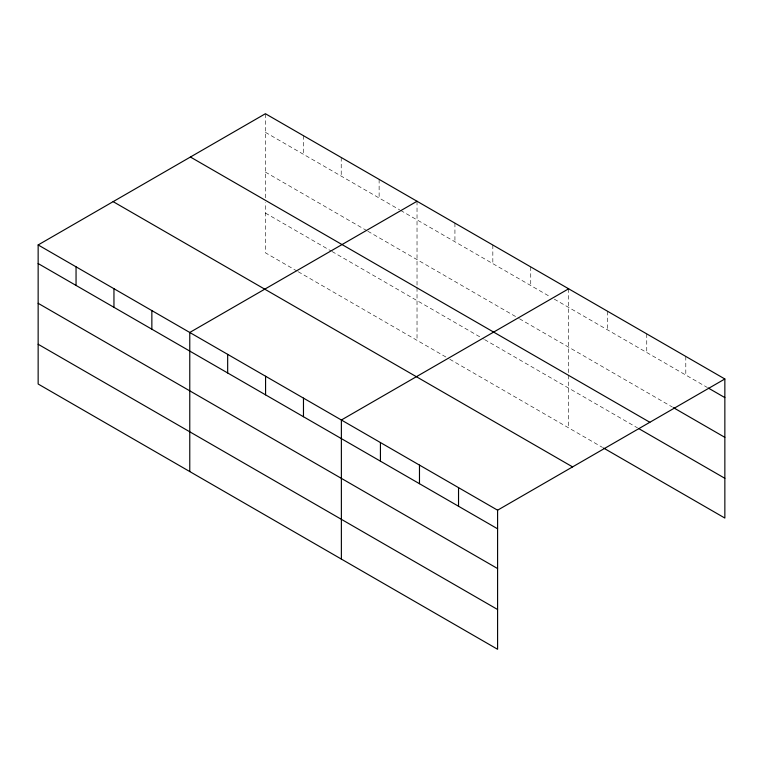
<?xml version="1.0" encoding="UTF-8"?>
<svg xmlns="http://www.w3.org/2000/svg" width="763" height="763" viewBox="0 0 763 763"><rect width="100%" height="100%" fill="white"/><g stroke="black" fill="none" stroke-linecap="round" stroke-linejoin="round"><path stroke-width="0.57" stroke-dasharray="3.81 2.86" d="M265.41 197.846L265.41 113.725M265.41 132.342L399.612 209.825M400.632 210.416L550.199 296.759M554.3 299.134L707.377 387.509M265.41 172.095L366.831 230.645M367.852 231.237L518.449 318.181M519.469 318.772L672.441 407.089M265.41 213.058L330.98 250.903M332 251.494L483.618 339.03M484.639 339.621L637.496 427.871M297.169 271.142L265.41 252.811L265.41 202.519M298.199 271.733L448.787 358.677M449.808 359.268L602.551 447.452M685.794 356.435L685.794 375.053M646.747 333.889L646.747 352.506M607.691 311.342L607.691 329.959M568.645 288.796L568.645 374.08M568.645 375.253L568.645 427.871M530.733 266.916L530.733 285.524M492.831 245.028L492.831 263.645M454.929 223.149L454.929 241.757M417.027 201.26L417.027 286.545M417.027 287.718L417.027 340.346M379.125 179.381L379.125 197.989M341.223 157.493L341.223 176.11M303.321 135.614L303.321 154.231"/><path stroke-width="1.14" d="M38.15 244.942L497.59 510.189L497.59 649.275L38.15 384.018L38.15 244.942L265.41 113.725L724.85 378.982L724.85 518.058L603.581 448.053M417.027 201.26L189.768 332.468L189.768 471.553M568.645 288.796L341.376 420.003L341.376 559.088M497.59 510.189L724.85 378.982M708.407 388.1L724.85 397.599M673.462 407.68L724.85 437.352M190.416 157.025L649.857 422.282M638.526 428.472L724.85 478.306M113.143 201.642L572.584 466.889M38.15 263.55L497.59 528.807M38.15 303.302L497.59 568.559M38.15 344.266L497.59 609.513M458.534 487.643L458.534 506.26M419.478 465.096L419.478 483.713M380.432 442.55L380.432 461.167M303.474 398.124L303.474 416.732M265.572 376.235L265.572 394.853M227.67 354.356L227.67 372.973M151.856 310.589L151.856 329.206M113.954 288.7L113.954 307.317M76.052 266.821L76.052 285.438"/></g></svg>
